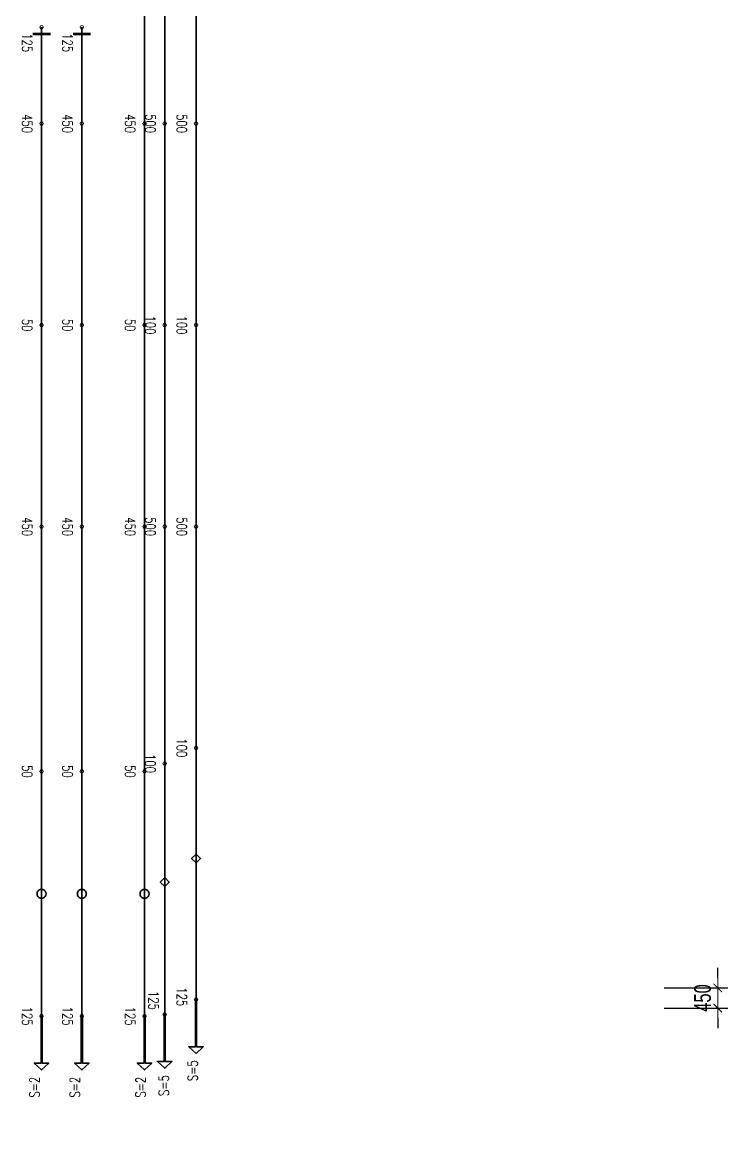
# Model space of a CAD drawing. Header units: millimetres. Extents: x 118516 to 587758, y -25561 to 50684.
# Drawn here: x 566117 to 581875, y 5709 to 30464 of the extents above; entities that cross this region are included whole.
import ezdxf

# ---------------------------------------------------------------- set-up
doc = ezdxf.new("R2010")
doc.units = ezdxf.units.MM
doc.layers.get('Defpoints').update_dxf_attribs({"color": 151, "lineweight": 9})
doc.layers.add('Current plane_Column', color=7, linetype='Continuous', true_color=0x4b00ff)
for name, color, linetype, lineweight in [('NDC_S-TENDON', 6, 'Continuous', 35), ('NDC_S_ANNO', 7, 'Continuous', 20), ('NDC_S_DIM', 1, 'Continuous', 15)]:
    doc.layers.add(name, color=color, linetype=linetype, lineweight=lineweight)
doc.styles.add('NDC_ANNO', font='', dxfattribs={"width": 0.8})
doc.styles.add('NDC_DIM', font='', dxfattribs={"width": 0.75})
doc.styles.get('NDC_ANNO').set_extended_font_data('Dotum')
doc.styles.get('NDC_DIM').set_extended_font_data('Dotum')
doc.dimstyles.new('NDC_dim_150', dxfattribs={"dimscale": 150, "dimtxt": 2.5, "dimasz": 1.5, "dimexe": 1.5, "dimexo": 2.5, "dimgap": 1, "dimtad": 1, "dimdec": 0, "dimzin": 0, "dimdsep": 46, "dimtxsty": 'NDC_DIM', "dimblk": 'DIMMARK', "dimcen": 0.09, "dimdle": 1.2, "dimclrd": 1, "dimclre": 1, "dimclrt": 3, "dimadec": 0, "dimazin": 0, "dimtfac": 1, "dimtdec": 0, "dimtix": 1, "dimtofl": 0, "dimtmove": 0, "dimatfit": 3, "dimfxl": 8, "dimfxlon": 1, "dimtolj": 1, "dimtzin": 0, "dimarcsym": 0})

# ---------------------------------------------------------------- blocks, each defined once
blk = doc.blocks.new('DIMMARK')
at = {"layer": 'NDC_S_DIM', "color": 1}
blk.add_line((-1.5, 0), (1, 0), dxfattribs=at)
at = {"layer": 'NDC_S_DIM', "color": 2, "const_width": 0.1}
blk.add_lwpolyline([(-0.42, -0.42), (0.42, 0.42)], dxfattribs=at)
blk = doc.blocks.new('*D34')
at = {"layer": 'Defpoints', "color": 0, "ltscale": 100, "transparency": 16777216}
for p in [(566639, 8900), (581650, 8900), (566639, 8450)]:
    blk.add_point(p, dxfattribs=at)
at = {"layer": 'NDC_S_DIM', "color": 1, "lineweight": -2, "ltscale": 100, "transparency": 16777216}
for p, q in [((581650, 9125), (581650, 9350)), ((580450, 8900), (581875, 8900)), ((580450, 8450), (581875, 8450)), ((581650, 8225), (581650, 8000))]:
    blk.add_line(p, q, dxfattribs=at)
at = {"layer": 'NDC_S_DIM', "color": 1, "lineweight": -2, "ltscale": 100, "transparency": 16777216, "xscale": 225, "yscale": 225, "zscale": 225}
for p, rotation in [((581650, 8900), 270), ((581650, 8450), 90)]:
    blk.add_blockref('DIMMARK', p, dxfattribs=dict(at, rotation=rotation))
at = {"layer": 'NDC_S_DIM', "color": 3, "ltscale": 100, "transparency": 16777216, "insert": (581312, 8675), "char_height": 375, "attachment_point": 5, "rotation": 90, "style": 'NDC_DIM'}
blk.add_mtext('\\A1;450', dxfattribs=at)
blk = doc.blocks.new('*D39')
at = {"layer": 'Defpoints', "color": 0, "ltscale": 100, "transparency": 16777216}
for p in [(570050, 12767), (570450, 12767), (570450, -2700)]:
    blk.add_point(p, dxfattribs=at)
at = {"layer": 'NDC_S_DIM', "color": 1, "lineweight": -2, "ltscale": 100, "transparency": 16777216}
for p, q in [((570050, -1500), (570050, -2925)), ((570450, -1500), (570450, -2925)), ((569825, -2700), (569600, -2700)), ((570675, -2700), (570900, -2700))]:
    blk.add_line(p, q, dxfattribs=at)
at = {"layer": 'NDC_S_DIM', "color": 1, "lineweight": -2, "ltscale": 100, "transparency": 16777216, "xscale": 225, "yscale": 225, "zscale": 225}
blk.add_blockref('DIMMARK', (570050, -2700), dxfattribs=at)
at = {"layer": 'NDC_S_DIM', "color": 1, "lineweight": -2, "ltscale": 100, "transparency": 16777216, "xscale": 225, "yscale": 225, "zscale": 225, "rotation": 180}
blk.add_blockref('DIMMARK', (570450, -2700), dxfattribs=at)
at = {"layer": 'NDC_S_DIM', "color": 3, "ltscale": 100, "transparency": 16777216, "insert": (570250, -2362), "char_height": 375, "attachment_point": 5, "style": 'NDC_DIM'}
blk.add_mtext('\\A1;400', dxfattribs=at)
blk = doc.blocks.new('HTB TDY')
at = {"layer": 'NDC_S-TENDON', "linetype": 'Continuous'}
for points, elevation in [([(57840, 20850, 20, 20, 0), (57820, 20885, 20, 20, 0), (57780, 20885, 20, 20, 0), (57760, 20850, 20, 20, 0), (57780, 20815, 20, 20, 0), (57820, 20815, 20, 20, 0)], 3592), ([(57840, 20850, 20, 20, 0), (57820, 20885, 20, 20, 0), (57780, 20885, 20, 20, 0), (57760, 20850, 20, 20, 0), (57780, 20815, 20, 20, 0), (57820, 20815, 20, 20, 0)], 3592), ([(58740, 20850, 20, 20, 0), (58720, 20885, 20, 20, 0), (58680, 20885, 20, 20, 0), (58660, 20850, 20, 20, 0), (58680, 20815, 20, 20, 0), (58720, 20815, 20, 20, 0)], 3592), ([(58740, 20850, 20, 20, 0), (58720, 20885, 20, 20, 0), (58680, 20885, 20, 20, 0), (58660, 20850, 20, 20, 0), (58680, 20815, 20, 20, 0), (58720, 20815, 20, 20, 0)], 3592), ([(57840, 18700, 20, 20, 0), (57820, 18735, 20, 20, 0), (57780, 18735, 20, 20, 0), (57760, 18700, 20, 20, 0), (57780, 18665, 20, 20, 0), (57820, 18665, 20, 20, 0)], 3650), ([(57840, 18700, 20, 20, 0), (57820, 18735, 20, 20, 0), (57780, 18735, 20, 20, 0), (57760, 18700, 20, 20, 0), (57780, 18665, 20, 20, 0), (57820, 18665, 20, 20, 0)], 3650), ([(57840, 18700, 20, 20, 0), (57820, 18735, 20, 20, 0), (57780, 18735, 20, 20, 0), (57760, 18700, 20, 20, 0), (57780, 18665, 20, 20, 0), (57820, 18665, 20, 20, 0)], 3650), ([(57840, 18700, 20, 20, 0), (57820, 18735, 20, 20, 0), (57780, 18735, 20, 20, 0), (57760, 18700, 20, 20, 0), (57780, 18665, 20, 20, 0), (57820, 18665, 20, 20, 0)], 3650), ([(58740, 18700, 20, 20, 0), (58720, 18735, 20, 20, 0), (58680, 18735, 20, 20, 0), (58660, 18700, 20, 20, 0), (58680, 18665, 20, 20, 0), (58720, 18665, 20, 20, 0)], 3650), ([(58740, 18700, 20, 20, 0), (58720, 18735, 20, 20, 0), (58680, 18735, 20, 20, 0), (58660, 18700, 20, 20, 0), (58680, 18665, 20, 20, 0), (58720, 18665, 20, 20, 0)], 3650), ([(58740, 18700, 20, 20, 0), (58720, 18735, 20, 20, 0), (58680, 18735, 20, 20, 0), (58660, 18700, 20, 20, 0), (58680, 18665, 20, 20, 0), (58720, 18665, 20, 20, 0)], 3650), ([(58740, 18700, 20, 20, 0), (58720, 18735, 20, 20, 0), (58680, 18735, 20, 20, 0), (58660, 18700, 20, 20, 0), (58680, 18665, 20, 20, 0), (58720, 18665, 20, 20, 0)], 3650), ([(60140, 18700, 20, 20, 0), (60120, 18735, 20, 20, 0), (60080, 18735, 20, 20, 0), (60060, 18700, 20, 20, 0), (60080, 18665, 20, 20, 0), (60120, 18665, 20, 20, 0)], 3650), ([(60140, 18700, 20, 20, 0), (60120, 18735, 20, 20, 0), (60080, 18735, 20, 20, 0), (60060, 18700, 20, 20, 0), (60080, 18665, 20, 20, 0), (60120, 18665, 20, 20, 0)], 3650), ([(60140, 18700, 20, 20, 0), (60120, 18735, 20, 20, 0), (60080, 18735, 20, 20, 0), (60060, 18700, 20, 20, 0), (60080, 18665, 20, 20, 0), (60120, 18665, 20, 20, 0)], 3650), ([(60140, 18700, 20, 20, 0), (60120, 18735, 20, 20, 0), (60080, 18735, 20, 20, 0), (60060, 18700, 20, 20, 0), (60080, 18665, 20, 20, 0), (60120, 18665, 20, 20, 0)], 3650), ([(60590, 18700, 20, 20, 0), (60570, 18735, 20, 20, 0), (60530, 18735, 20, 20, 0), (60510, 18700, 20, 20, 0), (60530, 18665, 20, 20, 0), (60570, 18665, 20, 20, 0)], 3600), ([(60590, 18700, 20, 20, 0), (60570, 18735, 20, 20, 0), (60530, 18735, 20, 20, 0), (60510, 18700, 20, 20, 0), (60530, 18665, 20, 20, 0), (60570, 18665, 20, 20, 0)], 3600), ([(60590, 18700, 20, 20, 0), (60570, 18735, 20, 20, 0), (60530, 18735, 20, 20, 0), (60510, 18700, 20, 20, 0), (60530, 18665, 20, 20, 0), (60570, 18665, 20, 20, 0)], 3600), ([(60590, 18700, 20, 20, 0), (60570, 18735, 20, 20, 0), (60530, 18735, 20, 20, 0), (60510, 18700, 20, 20, 0), (60530, 18665, 20, 20, 0), (60570, 18665, 20, 20, 0)], 3600), ([(61290, 18700, 20, 20, 0), (61270, 18735, 20, 20, 0), (61230, 18735, 20, 20, 0), (61210, 18700, 20, 20, 0), (61230, 18665, 20, 20, 0), (61270, 18665, 20, 20, 0)], 3600), ([(61290, 18700, 20, 20, 0), (61270, 18735, 20, 20, 0), (61230, 18735, 20, 20, 0), (61210, 18700, 20, 20, 0), (61230, 18665, 20, 20, 0), (61270, 18665, 20, 20, 0)], 3600), ([(61290, 18700, 20, 20, 0), (61270, 18735, 20, 20, 0), (61230, 18735, 20, 20, 0), (61210, 18700, 20, 20, 0), (61230, 18665, 20, 20, 0), (61270, 18665, 20, 20, 0)], 3600), ([(61290, 18700, 20, 20, 0), (61270, 18735, 20, 20, 0), (61230, 18735, 20, 20, 0), (61210, 18700, 20, 20, 0), (61230, 18665, 20, 20, 0), (61270, 18665, 20, 20, 0)], 3600), ([(57840, 14200, 20, 20, 0), (57820, 14235, 20, 20, 0), (57780, 14235, 20, 20, 0), (57760, 14200, 20, 20, 0), (57780, 14165, 20, 20, 0), (57820, 14165, 20, 20, 0)], 3500), ([(57840, 14200, 20, 20, 0), (57820, 14235, 20, 20, 0), (57780, 14235, 20, 20, 0), (57760, 14200, 20, 20, 0), (57780, 14165, 20, 20, 0), (57820, 14165, 20, 20, 0)], 3500), ([(58740, 14200, 20, 20, 0), (58720, 14235, 20, 20, 0), (58680, 14235, 20, 20, 0), (58660, 14200, 20, 20, 0), (58680, 14165, 20, 20, 0), (58720, 14165, 20, 20, 0)], 3500), ([(58740, 14200, 20, 20, 0), (58720, 14235, 20, 20, 0), (58680, 14235, 20, 20, 0), (58660, 14200, 20, 20, 0), (58680, 14165, 20, 20, 0), (58720, 14165, 20, 20, 0)], 3500), ([(60140, 14200, 20, 20, 0), (60120, 14235, 20, 20, 0), (60080, 14235, 20, 20, 0), (60060, 14200, 20, 20, 0), (60080, 14165, 20, 20, 0), (60120, 14165, 20, 20, 0)], 3500), ([(60140, 14200, 20, 20, 0), (60120, 14235, 20, 20, 0), (60080, 14235, 20, 20, 0), (60060, 14200, 20, 20, 0), (60080, 14165, 20, 20, 0), (60120, 14165, 20, 20, 0)], 3500), ([(60590, 14200, 20, 20, 0), (60570, 14235, 20, 20, 0), (60530, 14235, 20, 20, 0), (60510, 14200, 20, 20, 0), (60530, 14165, 20, 20, 0), (60570, 14165, 20, 20, 0)], 3200), ([(60590, 14200, 20, 20, 0), (60570, 14235, 20, 20, 0), (60530, 14235, 20, 20, 0), (60510, 14200, 20, 20, 0), (60530, 14165, 20, 20, 0), (60570, 14165, 20, 20, 0)], 3200), ([(61290, 14200, 20, 20, 0), (61270, 14235, 20, 20, 0), (61230, 14235, 20, 20, 0), (61210, 14200, 20, 20, 0), (61230, 14165, 20, 20, 0), (61270, 14165, 20, 20, 0)], 3200), ([(61290, 14200, 20, 20, 0), (61270, 14235, 20, 20, 0), (61230, 14235, 20, 20, 0), (61210, 14200, 20, 20, 0), (61230, 14165, 20, 20, 0), (61270, 14165, 20, 20, 0)], 3200), ([(57840, 9700, 20, 20, 0), (57820, 9735, 20, 20, 0), (57780, 9735, 20, 20, 0), (57760, 9700, 20, 20, 0), (57780, 9665, 20, 20, 0), (57820, 9665, 20, 20, 0)], 3650), ([(57840, 9700, 20, 20, 0), (57820, 9735, 20, 20, 0), (57780, 9735, 20, 20, 0), (57760, 9700, 20, 20, 0), (57780, 9665, 20, 20, 0), (57820, 9665, 20, 20, 0)], 3650), ([(57840, 9700, 20, 20, 0), (57820, 9735, 20, 20, 0), (57780, 9735, 20, 20, 0), (57760, 9700, 20, 20, 0), (57780, 9665, 20, 20, 0), (57820, 9665, 20, 20, 0)], 3650), ([(57840, 9700, 20, 20, 0), (57820, 9735, 20, 20, 0), (57780, 9735, 20, 20, 0), (57760, 9700, 20, 20, 0), (57780, 9665, 20, 20, 0), (57820, 9665, 20, 20, 0)], 3650), ([(58740, 9700, 20, 20, 0), (58720, 9735, 20, 20, 0), (58680, 9735, 20, 20, 0), (58660, 9700, 20, 20, 0), (58680, 9665, 20, 20, 0), (58720, 9665, 20, 20, 0)], 3650), ([(58740, 9700, 20, 20, 0), (58720, 9735, 20, 20, 0), (58680, 9735, 20, 20, 0), (58660, 9700, 20, 20, 0), (58680, 9665, 20, 20, 0), (58720, 9665, 20, 20, 0)], 3650), ([(58740, 9700, 20, 20, 0), (58720, 9735, 20, 20, 0), (58680, 9735, 20, 20, 0), (58660, 9700, 20, 20, 0), (58680, 9665, 20, 20, 0), (58720, 9665, 20, 20, 0)], 3650), ([(58740, 9700, 20, 20, 0), (58720, 9735, 20, 20, 0), (58680, 9735, 20, 20, 0), (58660, 9700, 20, 20, 0), (58680, 9665, 20, 20, 0), (58720, 9665, 20, 20, 0)], 3650), ([(60140, 9700, 20, 20, 0), (60120, 9735, 20, 20, 0), (60080, 9735, 20, 20, 0), (60060, 9700, 20, 20, 0), (60080, 9665, 20, 20, 0), (60120, 9665, 20, 20, 0)], 3650), ([(60140, 9700, 20, 20, 0), (60120, 9735, 20, 20, 0), (60080, 9735, 20, 20, 0), (60060, 9700, 20, 20, 0), (60080, 9665, 20, 20, 0), (60120, 9665, 20, 20, 0)], 3650), ([(60140, 9700, 20, 20, 0), (60120, 9735, 20, 20, 0), (60080, 9735, 20, 20, 0), (60060, 9700, 20, 20, 0), (60080, 9665, 20, 20, 0), (60120, 9665, 20, 20, 0)], 3650), ([(60140, 9700, 20, 20, 0), (60120, 9735, 20, 20, 0), (60080, 9735, 20, 20, 0), (60060, 9700, 20, 20, 0), (60080, 9665, 20, 20, 0), (60120, 9665, 20, 20, 0)], 3650), ([(60590, 9700, 20, 20, 0), (60570, 9735, 20, 20, 0), (60530, 9735, 20, 20, 0), (60510, 9700, 20, 20, 0), (60530, 9665, 20, 20, 0), (60570, 9665, 20, 20, 0)], 3600), ([(60590, 9700, 20, 20, 0), (60570, 9735, 20, 20, 0), (60530, 9735, 20, 20, 0), (60510, 9700, 20, 20, 0), (60530, 9665, 20, 20, 0), (60570, 9665, 20, 20, 0)], 3600), ([(60590, 9700, 20, 20, 0), (60570, 9735, 20, 20, 0), (60530, 9735, 20, 20, 0), (60510, 9700, 20, 20, 0), (60530, 9665, 20, 20, 0), (60570, 9665, 20, 20, 0)], 3600), ([(60590, 9700, 20, 20, 0), (60570, 9735, 20, 20, 0), (60530, 9735, 20, 20, 0), (60510, 9700, 20, 20, 0), (60530, 9665, 20, 20, 0), (60570, 9665, 20, 20, 0)], 3600), ([(61290, 9700, 20, 20, 0), (61270, 9735, 20, 20, 0), (61230, 9735, 20, 20, 0), (61210, 9700, 20, 20, 0), (61230, 9665, 20, 20, 0), (61270, 9665, 20, 20, 0)], 3600), ([(61290, 9700, 20, 20, 0), (61270, 9735, 20, 20, 0), (61230, 9735, 20, 20, 0), (61210, 9700, 20, 20, 0), (61230, 9665, 20, 20, 0), (61270, 9665, 20, 20, 0)], 3600), ([(61290, 9700, 20, 20, 0), (61270, 9735, 20, 20, 0), (61230, 9735, 20, 20, 0), (61210, 9700, 20, 20, 0), (61230, 9665, 20, 20, 0), (61270, 9665, 20, 20, 0)], 3600), ([(61290, 9700, 20, 20, 0), (61270, 9735, 20, 20, 0), (61230, 9735, 20, 20, 0), (61210, 9700, 20, 20, 0), (61230, 9665, 20, 20, 0), (61270, 9665, 20, 20, 0)], 3600), ([(61290, 4760, 20, 20, 0), (61270, 4795, 20, 20, 0), (61230, 4795, 20, 20, 0), (61210, 4760, 20, 20, 0), (61230, 4725, 20, 20, 0), (61270, 4725, 20, 20, 0)], 3200), ([(61290, 4760, 20, 20, 0), (61270, 4795, 20, 20, 0), (61230, 4795, 20, 20, 0), (61210, 4760, 20, 20, 0), (61230, 4725, 20, 20, 0), (61270, 4725, 20, 20, 0)], 3200), ([(57840, 4235, 20, 20, 0), (57820, 4270, 20, 20, 0), (57780, 4270, 20, 20, 0), (57760, 4235, 20, 20, 0), (57780, 4200, 20, 20, 0), (57820, 4200, 20, 20, 0)], 3500), ([(57840, 4235, 20, 20, 0), (57820, 4270, 20, 20, 0), (57780, 4270, 20, 20, 0), (57760, 4235, 20, 20, 0), (57780, 4200, 20, 20, 0), (57820, 4200, 20, 20, 0)], 3500), ([(58740, 4235, 20, 20, 0), (58720, 4270, 20, 20, 0), (58680, 4270, 20, 20, 0), (58660, 4235, 20, 20, 0), (58680, 4200, 20, 20, 0), (58720, 4200, 20, 20, 0)], 3500), ([(58740, 4235, 20, 20, 0), (58720, 4270, 20, 20, 0), (58680, 4270, 20, 20, 0), (58660, 4235, 20, 20, 0), (58680, 4200, 20, 20, 0), (58720, 4200, 20, 20, 0)], 3500), ([(60140, 4235, 20, 20, 0), (60120, 4270, 20, 20, 0), (60080, 4270, 20, 20, 0), (60060, 4235, 20, 20, 0), (60080, 4200, 20, 20, 0), (60120, 4200, 20, 20, 0)], 3500), ([(60140, 4235, 20, 20, 0), (60120, 4270, 20, 20, 0), (60080, 4270, 20, 20, 0), (60060, 4235, 20, 20, 0), (60080, 4200, 20, 20, 0), (60120, 4200, 20, 20, 0)], 3500), ([(60590, 4410, 20, 20, 0), (60570, 4445, 20, 20, 0), (60530, 4445, 20, 20, 0), (60510, 4410, 20, 20, 0), (60530, 4375, 20, 20, 0), (60570, 4375, 20, 20, 0)], 3200), ([(60590, 4410, 20, 20, 0), (60570, 4445, 20, 20, 0), (60530, 4445, 20, 20, 0), (60510, 4410, 20, 20, 0), (60530, 4375, 20, 20, 0), (60570, 4375, 20, 20, 0)], 3200), ([(61290, -862, 20, 20, 0), (61270, -827, 20, 20, 0), (61230, -827, 20, 20, 0), (61210, -862, 20, 20, 0), (61230, -896, 20, 20, 0), (61270, -896, 20, 20, 0)], 3575), ([(61290, -862, 20, 20, 0), (61270, -827, 20, 20, 0), (61230, -827, 20, 20, 0), (61210, -862, 20, 20, 0), (61230, -896, 20, 20, 0), (61270, -896, 20, 20, 0)], 3575), ([(57840, -1230, 20, 20, 0), (57820, -1195, 20, 20, 0), (57780, -1195, 20, 20, 0), (57760, -1230, 20, 20, 0), (57780, -1265, 20, 20, 0), (57820, -1265, 20, 20, 0)], 3575), ([(57840, -1230, 20, 20, 0), (57820, -1195, 20, 20, 0), (57780, -1195, 20, 20, 0), (57760, -1230, 20, 20, 0), (57780, -1265, 20, 20, 0), (57820, -1265, 20, 20, 0)], 3575), ([(58740, -1230, 20, 20, 0), (58720, -1195, 20, 20, 0), (58680, -1195, 20, 20, 0), (58660, -1230, 20, 20, 0), (58680, -1265, 20, 20, 0), (58720, -1265, 20, 20, 0)], 3575), ([(58740, -1230, 20, 20, 0), (58720, -1195, 20, 20, 0), (58680, -1195, 20, 20, 0), (58660, -1230, 20, 20, 0), (58680, -1265, 20, 20, 0), (58720, -1265, 20, 20, 0)], 3575), ([(60140, -1230, 20, 20, 0), (60120, -1195, 20, 20, 0), (60080, -1195, 20, 20, 0), (60060, -1230, 20, 20, 0), (60080, -1265, 20, 20, 0), (60120, -1265, 20, 20, 0)], 3575), ([(60140, -1230, 20, 20, 0), (60120, -1195, 20, 20, 0), (60080, -1195, 20, 20, 0), (60060, -1230, 20, 20, 0), (60080, -1265, 20, 20, 0), (60120, -1265, 20, 20, 0)], 3575), ([(60590, -1193, 20, 20, 0), (60570, -1159, 20, 20, 0), (60530, -1159, 20, 20, 0), (60510, -1193, 20, 20, 0), (60530, -1228, 20, 20, 0), (60570, -1228, 20, 20, 0)], 3575), ([(60590, -1193, 20, 20, 0), (60570, -1159, 20, 20, 0), (60530, -1159, 20, 20, 0), (60510, -1193, 20, 20, 0), (60530, -1228, 20, 20, 0), (60570, -1228, 20, 20, 0)], 3575)]:
    blk.add_lwpolyline(points, format="xyseb", close=True, dxfattribs=dict(at, elevation=elevation))
at = {"layer": 'NDC_S-TENDON', "linetype": 'Continuous', "elevation": 3592}
for points in [[(58000, 20700, 60, 60, 0), (57600, 20700, 60, 60, 0)], [(58900, 20700, 60, 60, 0), (58500, 20700, 60, 60, 0)]]:
    blk.add_lwpolyline(points, format="xyseb", dxfattribs=at)
at = {"layer": 'NDC_S-TENDON', "linetype": 'Continuous'}
for points, elevation in [([(61250, 2190), (61350, 2290), (61250, 2390), (61150, 2290), (61250, 2190)], 3359), ([(60550, 1665), (60650, 1765), (60550, 1865), (60450, 1765), (60550, 1665)], 3359), ([(57800, 1402), (57831, 1407), (57859, 1422), (57881, 1444), (57895, 1472), (57900, 1502), (57895, 1533), (57881, 1561), (57859, 1583), (57831, 1598), (57800, 1602), (57769, 1598), (57741, 1583), (57719, 1561), (57705, 1533), (57700, 1502), (57705, 1472), (57719, 1444), (57741, 1422), (57769, 1407), (57800, 1402)], 3533), ([(58700, 1402), (58731, 1407), (58759, 1422), (58781, 1444), (58795, 1472), (58800, 1502), (58795, 1533), (58781, 1561), (58759, 1583), (58731, 1598), (58700, 1602), (58669, 1598), (58641, 1583), (58619, 1561), (58605, 1533), (58600, 1502), (58605, 1472), (58619, 1444), (58641, 1422), (58669, 1407), (58700, 1402)], 3532), ([(60100, 1402), (60131, 1407), (60159, 1422), (60181, 1444), (60195, 1472), (60200, 1502), (60195, 1533), (60181, 1561), (60159, 1583), (60131, 1598), (60100, 1602), (60069, 1598), (60041, 1583), (60019, 1561), (60005, 1533), (60000, 1502), (60005, 1472), (60019, 1444), (60041, 1422), (60069, 1407), (60100, 1402)], 3532), ([(61238, -862), (61238, -1912), (61088, -1912), (61250, -2062), (61412, -1912), (61262, -1912), (61262, -862)], 3575), ([(57788, -1230), (57788, -2280), (57638, -2280), (57800, -2430), (57962, -2280), (57812, -2280), (57812, -1230)], 3575), ([(58688, -1230), (58688, -2280), (58538, -2280), (58700, -2430), (58862, -2280), (58712, -2280), (58712, -1230)], 3575), ([(60088, -1230), (60088, -2280), (59938, -2280), (60100, -2430), (60262, -2280), (60112, -2280), (60112, -1230)], 3575), ([(60538, -1193), (60538, -2243), (60388, -2243), (60550, -2393), (60712, -2243), (60562, -2243), (60562, -1193)], 3575)]:
    blk.add_lwpolyline(points, close=True, dxfattribs=dict(at, elevation=elevation))
for points in [[(61250, 18700, 3600), (61250, 19359, 3582), (61250, 20017, 3529), (61250, 20676, 3440), (61250, 21664, 3307), (61250, 22652, 3227), (61250, 23640, 3200), (61250, 24628, 3225), (61250, 25616, 3300), (61250, 26604, 3425), (61250, 27263, 3508), (61250, 30375, 3558), (61250, 29261, 3540)], [(60100, 18700, 3650), (60100, 19429, 3643), (60100, 20157, 3623), (60100, 20886, 3590), (60100, 21979, 3540), (60100, 23072, 3510), (60100, 24165, 3500), (60100, 25258, 3505), (60100, 26351, 3520), (60100, 27444, 3545), (60100, 28173, 3562), (60100, 28901, 3572), (60100, 29630, 3575)], [(60550, 18700, 3600), (60550, 19405, 3582), (60550, 20111, 3529), (60550, 20816, 3440), (60550, 21874, 3307), (60550, 22932, 3227), (60550, 23990, 3200), (60550, 25048, 3225), (60550, 26106, 3300), (60550, 27164, 3425), (60550, 27869, 3508), (60550, 28575, 3558), (60550, 29593, 3564)], [(57800, 18700, 3650), (57800, 19429, 3643), (57800, 20157, 3623), (57800, 20850, 3592)], [(58700, 18700, 3650), (58700, 19429, 3643), (58700, 20157, 3623), (58700, 20850, 3592)], [(57800, 9700, 3650), (57800, 10300, 3643), (57800, 10900, 3623), (57800, 11500, 3590), (57800, 12175, 3551), (57800, 12850, 3522), (57800, 13525, 3506), (57800, 14200, 3500), (57800, 14875, 3506), (57800, 15550, 3522), (57800, 16225, 3551), (57800, 16900, 3590), (57800, 17500, 3623), (57800, 18100, 3643), (57800, 18700, 3650)], [(58700, 9700, 3650), (58700, 10300, 3643), (58700, 10900, 3623), (58700, 11500, 3590), (58700, 12175, 3551), (58700, 12850, 3522), (58700, 13525, 3506), (58700, 14200, 3500), (58700, 14875, 3506), (58700, 15550, 3522), (58700, 16225, 3551), (58700, 16900, 3590), (58700, 17500, 3623), (58700, 18100, 3643), (58700, 18700, 3650)], [(60100, 9700, 3650), (60100, 10300, 3643), (60100, 10900, 3623), (60100, 11500, 3590), (60100, 12175, 3551), (60100, 12850, 3522), (60100, 13525, 3506), (60100, 14200, 3500), (60100, 14875, 3506), (60100, 15550, 3522), (60100, 16225, 3551), (60100, 16900, 3590), (60100, 17500, 3623), (60100, 18100, 3643), (60100, 18700, 3650)], [(60550, 9700, 3600), (60550, 10300, 3582), (60550, 10900, 3529), (60550, 11500, 3440), (60550, 12175, 3335), (60550, 12850, 3260), (60550, 13525, 3215), (60550, 14200, 3200), (60550, 14875, 3215), (60550, 15550, 3260), (60550, 16225, 3335), (60550, 16900, 3440), (60550, 17500, 3529), (60550, 18100, 3582), (60550, 18700, 3600)], [(61250, 9700, 3600), (61250, 10300, 3582), (61250, 10900, 3529), (61250, 11500, 3440), (61250, 12175, 3335), (61250, 12850, 3260), (61250, 13525, 3215), (61250, 14200, 3200), (61250, 14875, 3215), (61250, 15550, 3260), (61250, 16225, 3335), (61250, 16900, 3440), (61250, 17500, 3529), (61250, 18100, 3582), (61250, 18700, 3600)], [(57800, -1230, 3575), (57800, -501, 3572), (57800, 227, 3562), (57800, 956, 3545), (57800, 2049, 3520), (57800, 3142, 3505), (57800, 4235, 3500), (57800, 5328, 3510), (57800, 6421, 3540), (57800, 7514, 3590), (57800, 8243, 3623), (57800, 8971, 3643), (57800, 9700, 3650)], [(58700, -1230, 3575), (58700, -501, 3572), (58700, 227, 3562), (58700, 956, 3545), (58700, 2049, 3520), (58700, 3142, 3505), (58700, 4235, 3500), (58700, 5328, 3510), (58700, 6421, 3540), (58700, 7514, 3590), (58700, 8243, 3623), (58700, 8971, 3643), (58700, 9700, 3650)], [(60100, -1230, 3575), (60100, -501, 3572), (60100, 227, 3562), (60100, 956, 3545), (60100, 1776, 3525), (60100, 2595, 3511), (60100, 3415, 3503), (60100, 4235, 3500), (60100, 5055, 3506), (60100, 5874, 3522), (60100, 6694, 3551), (60100, 7514, 3590), (60100, 8243, 3623), (60100, 8971, 3643), (60100, 9700, 3650)], [(60550, -1193, 3563), (60550, -175, 3558), (60550, 531, 3508), (60550, 1236, 3425), (60550, 2030, 3327), (60550, 2823, 3256), (60550, 3617, 3214), (60550, 4410, 3200), (60550, 5204, 3215), (60550, 5997, 3260), (60550, 6791, 3335), (60550, 7584, 3440), (60550, 8289, 3529), (60550, 8995, 3582), (60550, 9700, 3600)], [(61250, -862, 3564), (61250, 479, 3558), (61250, 1137, 3508), (61250, 1796, 3425), (61250, 2537, 3327), (61250, 3278, 3256), (61250, 4019, 3214), (61250, 4760, 3200), (61250, 5501, 3215), (61250, 6242, 3260), (61250, 6983, 3335), (61250, 7724, 3440), (61250, 8383, 3529), (61250, 9041, 3582), (61250, 9700, 3600)]]:
    blk.add_polyline3d(points, dxfattribs=at)
at = {"layer": 'NDC_S_ANNO', "linetype": 'Continuous', "char_height": 225, "attachment_point": 5, "line_spacing_factor": 0.75, "style": 'NDC_ANNO'}
for s, insert, rotation in [('\\FSTANDARD.shx;125', (57480, 20506, 3592), 269.9993), ('\\FSTANDARD.shx;125', (58380, 20506, 3592), 269.9993), ('\\FSTANDARD.shx;450', (57480, 18700, 3650), 270), ('\\FSTANDARD.shx;450', (58380, 18700, 3650), 270), ('\\FSTANDARD.shx;450', (59780, 18700, 3650), 270), ('\\FSTANDARD.shx;500', (60230, 18700, 3600), 270), ('\\FSTANDARD.shx;500', (60930, 18700, 3600), 270), ('\\FSTANDARD.shx;100', (60230, 14200, 3200), 269.9996), ('\\FSTANDARD.shx;100', (60930, 14200, 3200), 269.9996), ('\\FSTANDARD.shx;50', (57480, 14200, 3500), 269.9996), ('\\FSTANDARD.shx;50', (58380, 14200, 3500), 269.9996), ('\\FSTANDARD.shx;50', (59780, 14200, 3500), 269.9996), ('\\FSTANDARD.shx;450', (57480, 9700, 3650), 269.9996), ('\\FSTANDARD.shx;450', (58380, 9700, 3650), 269.9996), ('\\FSTANDARD.shx;450', (59780, 9700, 3650), 269.9996), ('\\FSTANDARD.shx;500', (60230, 9700, 3600), 269.9996), ('\\FSTANDARD.shx;500', (60930, 9700, 3600), 269.9996), ('\\FSTANDARD.shx;100', (60930, 4760, 3200), 270), ('\\FSTANDARD.shx;100', (60230, 4410, 3200), 269.9995), ('\\FSTANDARD.shx;50', (57480, 4235, 3500), 269.9993), ('\\FSTANDARD.shx;50', (58380, 4235, 3500), 269.9993), ('\\FSTANDARD.shx;50', (59780, 4235, 3500), 269.9993), ('\\FSTANDARD.shx;125', (60302, -880, 3575), 269.9995), ('\\FSTANDARD.shx;125', (60930, -798, 3564), 270), ('\\FSTANDARD.shx;125', (57480, -1230, 3575), 269.9993), ('\\FSTANDARD.shx;125', (58380, -1230, 3575), 269.9993), ('\\FSTANDARD.shx;125', (59780, -1230, 3575), 269.9993), ('\\FSTANDARD.shx;S=5', (61176, -2449, 3689), 90), ('\\FSTANDARD.shx;S=2', (57642, -2817, 3700), 89.9993), ('\\FSTANDARD.shx;S=2', (58542, -2817, 3700), 89.9993), ('\\FSTANDARD.shx;S=2', (60012, -2817, 3700), 89.9993), ('\\FSTANDARD.shx;S=5', (60532, -2781, 3688), 89.9995)]:
    blk.add_mtext(s, dxfattribs=dict(at, insert=insert, rotation=rotation))

msp = doc.modelspace()

# ---------------------------------------------------------------- block references
at = {"layer": 'Current plane_Column'}
msp.add_blockref('HTB TDY', (508750, 9500), dxfattribs=at)

# ---------------------------------------------------------------- dimensions: what is measured, and where the dimension line sits
at = {"layer": 'NDC_S_DIM', "ltscale": 100}
dim = msp.add_linear_dim(base=(570450, -2700), p1=(570050, 12767.1), p2=(570450, 12767.1), dimstyle='NDC_dim_150', dxfattribs=at)
dim.commit()
dim.dimension.update_dxf_attribs({"geometry": '*D39', "text_midpoint": (570250, -2362.2)})
dim = msp.add_linear_dim(base=(581650, 8900), p1=(566638.6, 8450), p2=(566638.6, 8900), angle=90, dimstyle='NDC_dim_150', dxfattribs=at)
dim.commit()
dim.dimension.update_dxf_attribs({"geometry": '*D34', "text_midpoint": (581312.2, 8675)})

doc.saveas('drawing.dxf')
